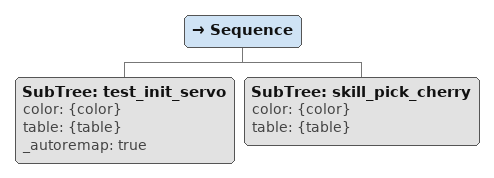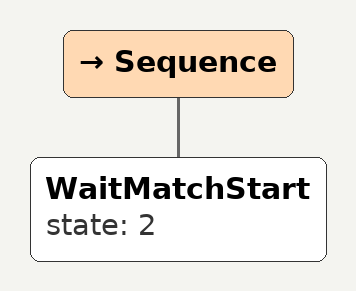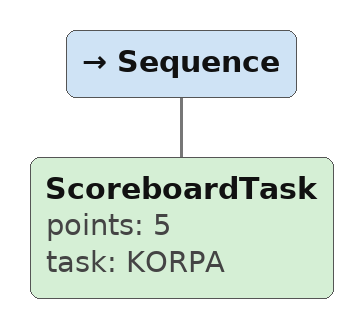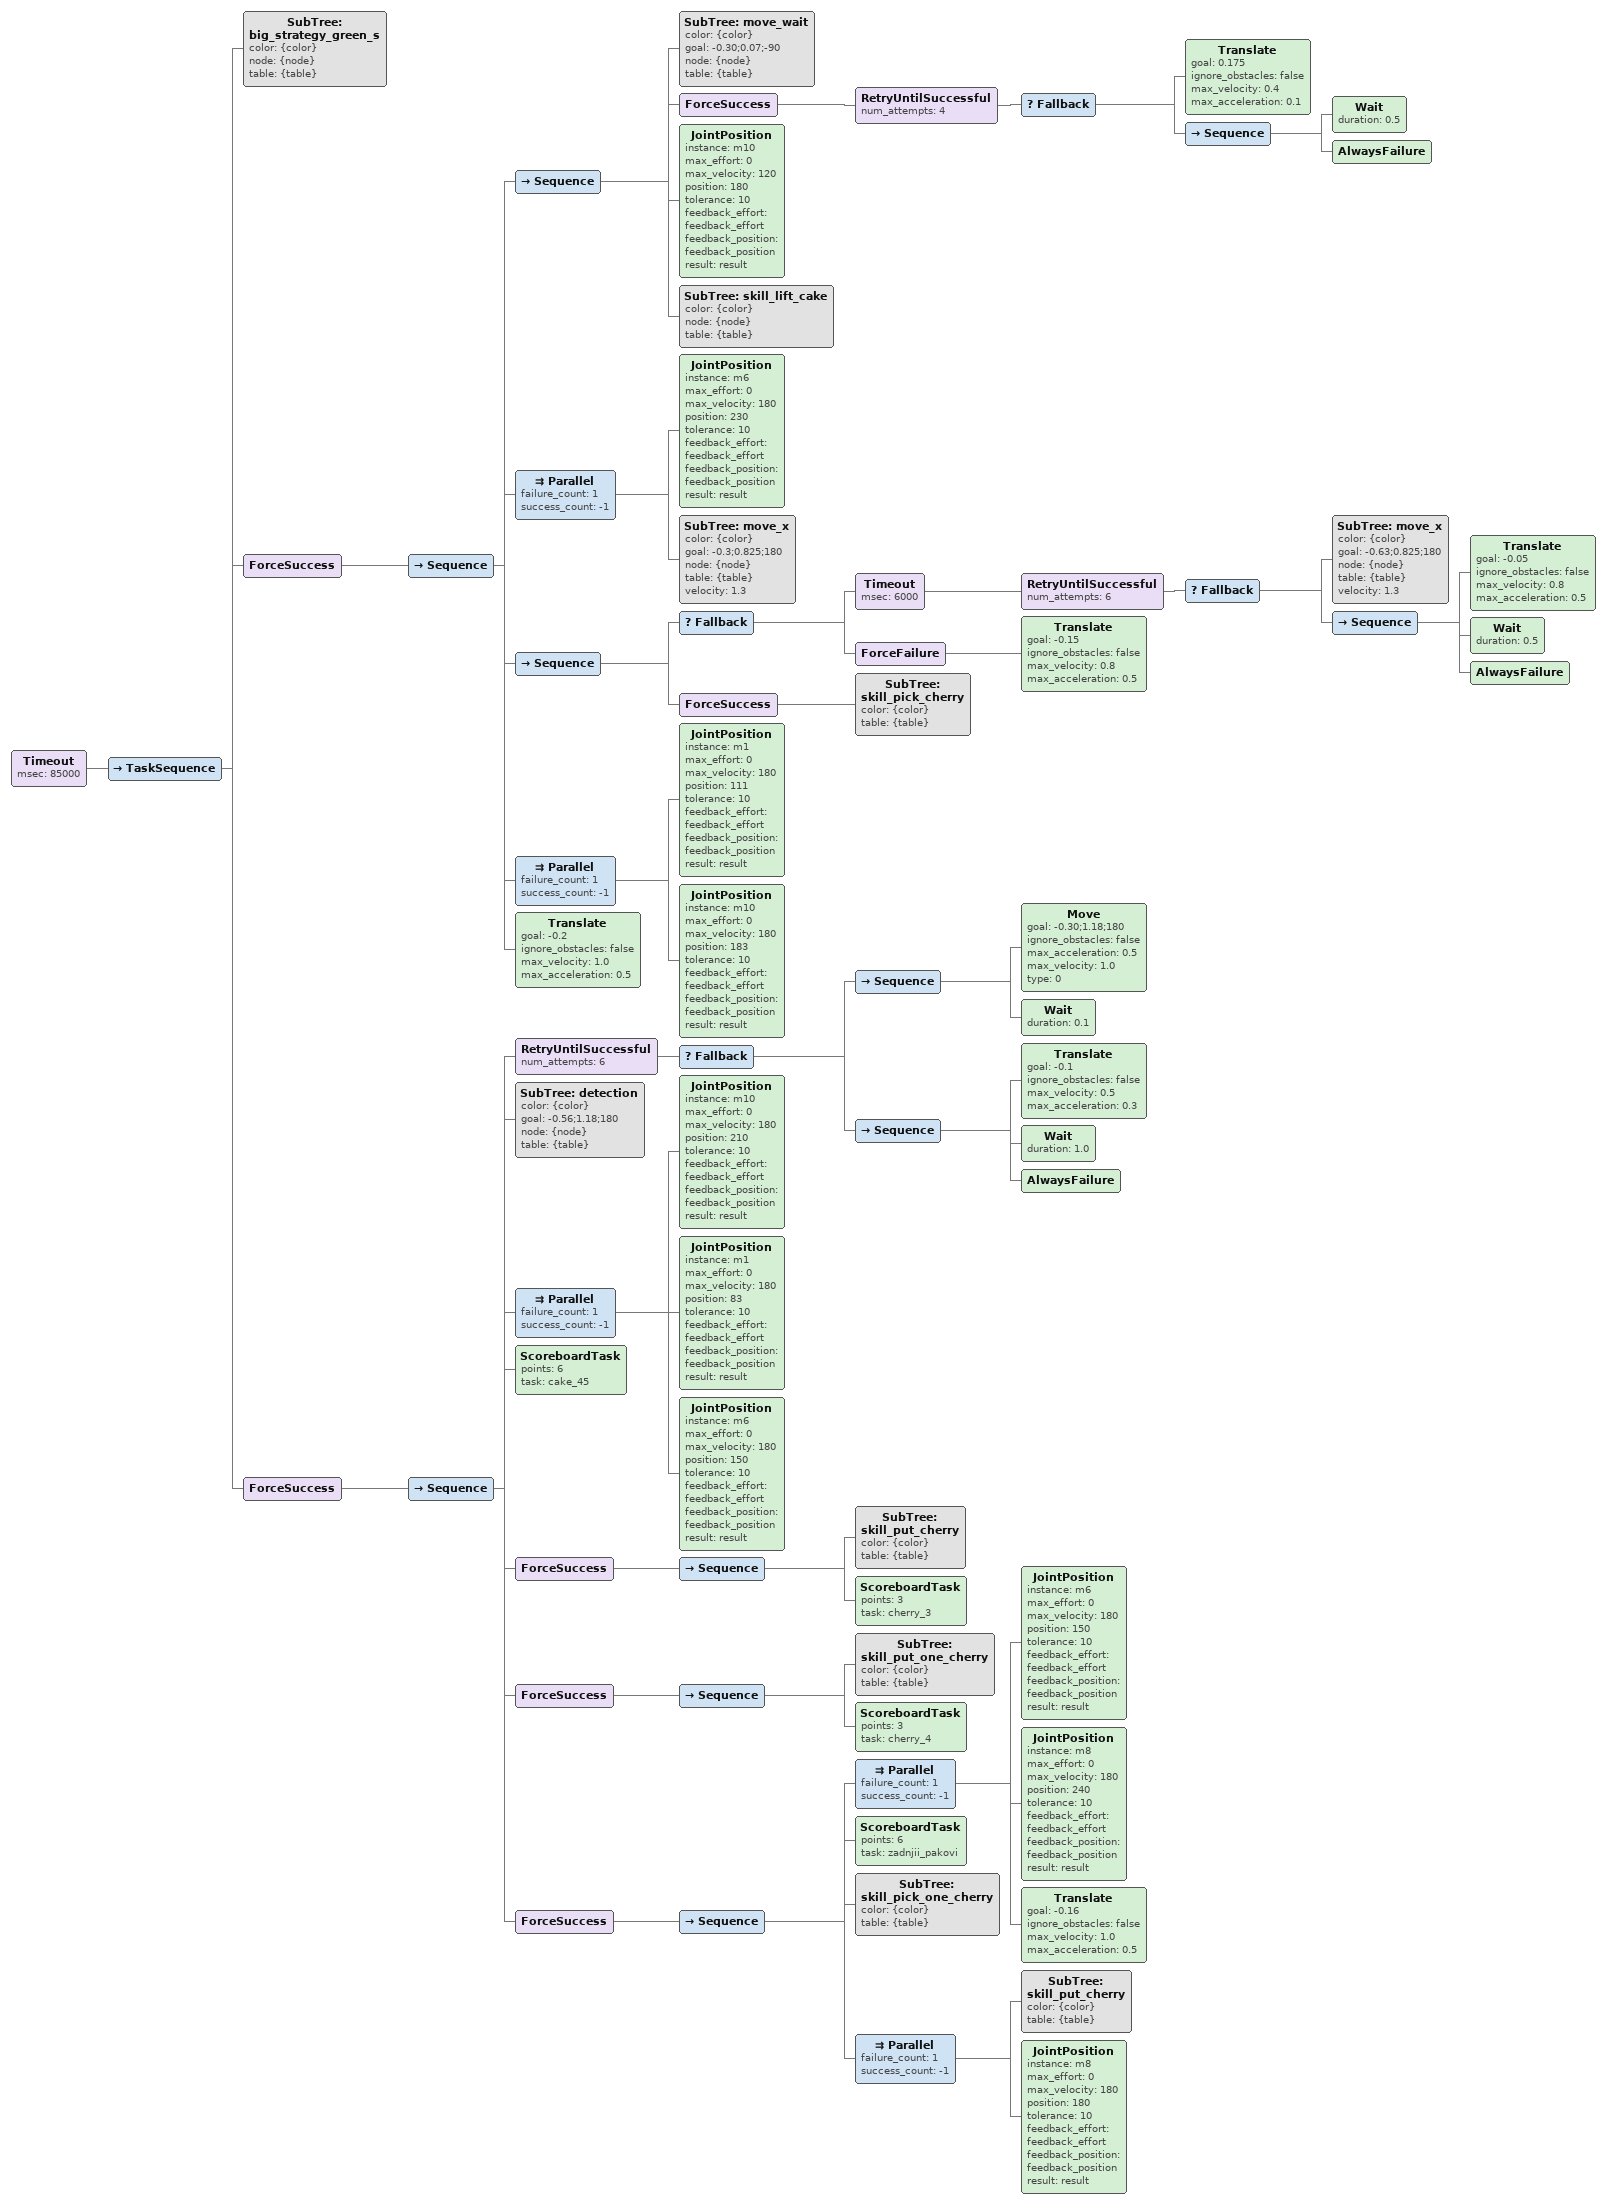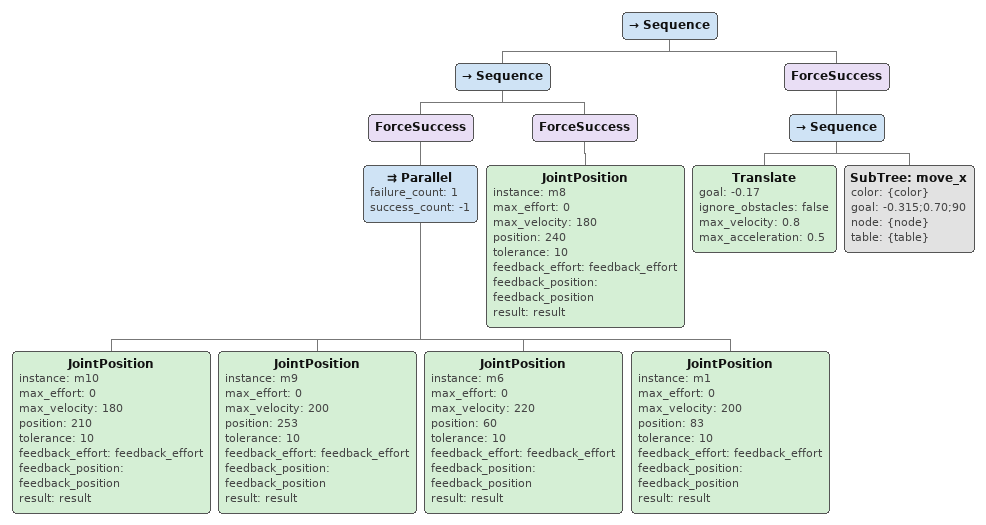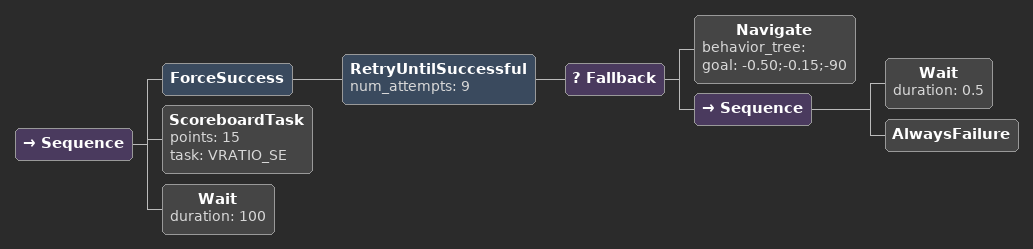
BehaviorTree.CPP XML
<Sequence>
  <SubTree ID="test_init_servo" color="{color}" table="{table}" _autoremap="true"/>
  <SubTree ID="skill_pick_cherry" color="{color}" table="{table}"/>
</Sequence>

<Sequence>
  <WaitMatchStart state="2"/>
</Sequence>

<Sequence>
  <ScoreboardTask points="5" task="KORPA"/>
</Sequence>

<Timeout msec="85000">
  <TaskSequence>
    <SubTree ID="big_strategy_green_s" color="{color}" node="{node}" table="{table}"/>
    <ForceSuccess>
      <Sequence>
        <Sequence>
          <SubTree ID="move_wait" color="{color}" goal="-0.30;0.07;-90" node="{node}" table="{table}"/>
          <ForceSuccess>
            <RetryUntilSuccessful num_attempts="4">
              <Fallback>
                <Translate goal="0.175" ignore_obstacles="false" max_velocity="0.4" max_acceleration="0.1"/>
                <Sequence>
                  <Wait duration="0.5"/>
                  <AlwaysFailure/>
                </Sequence>
              </Fallback>
            </RetryUntilSuccessful>
          </ForceSuccess>
          <JointPosition instance="m10" max_effort="0" max_velocity="120" position="180" tolerance="10" feedback_effort="feedback_effort" feedback_position="feedback_position" result="result"/>
          <SubTree ID="skill_lift_cake" color="{color}" node="{node}" table="{table}"/>
        </Sequence>
        <Parallel failure_count="1" success_count="-1">
          <JointPosition instance="m6" max_effort="0" max_velocity="180" position="230" tolerance="10" feedback_effort="feedback_effort" feedback_position="feedback_position" result="result"/>
          <SubTree ID="move_x" color="{color}" goal="-0.3;0.825;180" node="{node}" table="{table}" velocity="1.3"/>
        </Parallel>
        <Sequence>
          <Fallback>
            <Timeout msec="6000">
              <RetryUntilSuccessful num_attempts="6">
                <Fallback>
                  <SubTree ID="move_x" color="{color}" goal="-0.63;0.825;180" node="{node}" table="{table}" velocity="1.3"/>
                  <Sequence>
                    <Translate goal="-0.05" ignore_obstacles="false" max_velocity="0.8" max_acceleration="0.5"/>
                    <Wait duration="0.5"/>
                    <AlwaysFailure/>
                  </Sequence>
                </Fallback>
              </RetryUntilSuccessful>
            </Timeout>
            <ForceFailure>
              <Translate goal="-0.15" ignore_obstacles="false" max_velocity="0.8" max_acceleration="0.5"/>
            </ForceFailure>
          </Fallback>
          <ForceSuccess>
            <SubTree ID="skill_pick_cherry" color="{color}" table="{table}"/>
          </ForceSuccess>
        </Sequence>
        <Parallel failure_count="1" success_count="-1">
          <JointPosition instance="m1" max_effort="0" max_velocity="180" position="111" tolerance="10" feedback_effort="feedback_effort" feedback_position="feedback_position" result="result"/>
          <JointPosition instance="m10" max_effort="0" max_velocity="180" position="183" tolerance="10" feedback_effort="feedback_effort" feedback_position="feedback_position" result="result"/>
        </Parallel>
        <Translate goal="-0.2" ignore_obstacles="false" max_velocity="1.0" max_acceleration="0.5"/>
      </Sequence>
    </ForceSuccess>
    <ForceSuccess>
      <Sequence>
        <RetryUntilSuccessful num_attempts="6">
          <Fallback>
            <Sequence>
              <Move goal="-0.30;1.18;180" ignore_obstacles="false" max_acceleration="0.5" max_velocity="1.0" type="0"/>
              <Wait duration="0.1"/>
            </Sequence>
            <Sequence>
              <Translate goal="-0.1" ignore_obstacles="false" max_velocity="0.5" max_acceleration="0.3"/>
              <Wait duration="1.0"/>
              <AlwaysFailure/>
            </Sequence>
          </Fallback>
        </RetryUntilSuccessful>
        <SubTree ID="detection" color="{color}" goal="-0.56;1.18;180" node="{node}" table="{table}"/>
        <Parallel failure_count="1" success_count="-1">
          <JointPosition instance="m10" max_effort="0" max_velocity="180" position="210" tolerance="10" feedback_effort="feedback_effort" feedback_position="feedback_position" result="result"/>
          <JointPosition instance="m1" max_effort="0" max_velocity="180" position="83" tolerance="10" feedback_effort="feedback_effort" feedback_position="feedback_position" result="result"/>
          <JointPosition instance="m6" max_effort="0" max_velocity="180" position="150" tolerance="10" feedback_effort="feedback_effort" feedback_position="feedback_position" result="result"/>
        </Parallel>
        <ScoreboardTask points="6" task="cake_45"/>
        <ForceSuccess>
          <Sequence>
            <SubTree ID="skill_put_cherry" color="{color}" table="{table}"/>
            <ScoreboardTask points="3" task="cherry_3"/>
          </Sequence>
        </ForceSuccess>
        <ForceSuccess>
          <Sequence>
            <SubTree ID="skill_put_one_cherry" color="{color}" table="{table}"/>
            <ScoreboardTask points="3" task="cherry_4"/>
          </Sequence>
        </ForceSuccess>
        <ForceSuccess>
          <Sequence>
            <Parallel failure_count="1" success_count="-1">
              <JointPosition instance="m6" max_effort="0" max_velocity="180" position="150" tolerance="10" feedback_effort="feedback_effort" feedback_position="feedback_position" result="result"/>
              <JointPosition instance="m8" max_effort="0" max_velocity="180" position="240" tolerance="10" feedback_effort="feedback_effort" feedback_position="feedback_position" result="result"/>
              <Translate goal="-0.16" ignore_obstacles="false" max_velocity="1.0" max_acceleration="0.5"/>
            </Parallel>
            <ScoreboardTask points="6" task="zadnjii_pakovi"/>
            <SubTree ID="skill_pick_one_cherry" color="{color}" table="{table}"/>
            <Parallel failure_count="1" success_count="-1">
              <SubTree ID="skill_put_cherry" color="{color}" table="{table}"/>
              <JointPosition instance="m8" max_effort="0" max_velocity="180" position="180" tolerance="10" feedback_effort="feedback_effort" feedback_position="feedback_position" result="result"/>
            </Parallel>
          </Sequence>
        </ForceSuccess>
      </Sequence>
    </ForceSuccess>
  </TaskSequence>
</Timeout>

<Sequence>
  <Sequence>
    <ForceSuccess>
      <Parallel failure_count="1" success_count="-1">
        <JointPosition instance="m10" max_effort="0" max_velocity="180" position="210" tolerance="10" feedback_effort="feedback_effort" feedback_position="feedback_position" result="result"/>
        <JointPosition instance="m9" max_effort="0" max_velocity="200" position="253" tolerance="10" feedback_effort="feedback_effort" feedback_position="feedback_position" result="result"/>
        <JointPosition instance="m6" max_effort="0" max_velocity="220" position="60" tolerance="10" feedback_effort="feedback_effort" feedback_position="feedback_position" result="result"/>
        <JointPosition instance="m1" max_effort="0" max_velocity="200" position="83" tolerance="10" feedback_effort="feedback_effort" feedback_position="feedback_position" result="result"/>
      </Parallel>
    </ForceSuccess>
    <ForceSuccess>
      <JointPosition instance="m8" max_effort="0" max_velocity="180" position="240" tolerance="10" feedback_effort="feedback_effort" feedback_position="feedback_position" result="result"/>
    </ForceSuccess>
  </Sequence>
  <ForceSuccess>
    <Sequence>
      <Translate goal="-0.17" ignore_obstacles="false" max_velocity="0.8" max_acceleration="0.5"/>
      <SubTree ID="move_x" color="{color}" goal="-0.315;0.70;90" node="{node}" table="{table}"/>
    </Sequence>
  </ForceSuccess>
</Sequence>

<Sequence>
  <ForceSuccess>
    <RetryUntilSuccessful num_attempts="9">
      <Fallback>
        <Navigate behavior_tree="" goal="-0.50;-0.15;-90"/>
        <Sequence>
          <Wait duration="0.5"/>
          <AlwaysFailure/>
        </Sequence>
      </Fallback>
    </RetryUntilSuccessful>
  </ForceSuccess>
  <ScoreboardTask points="15" task="VRATIO_SE"/>
  <Wait duration="100"/>
</Sequence>
